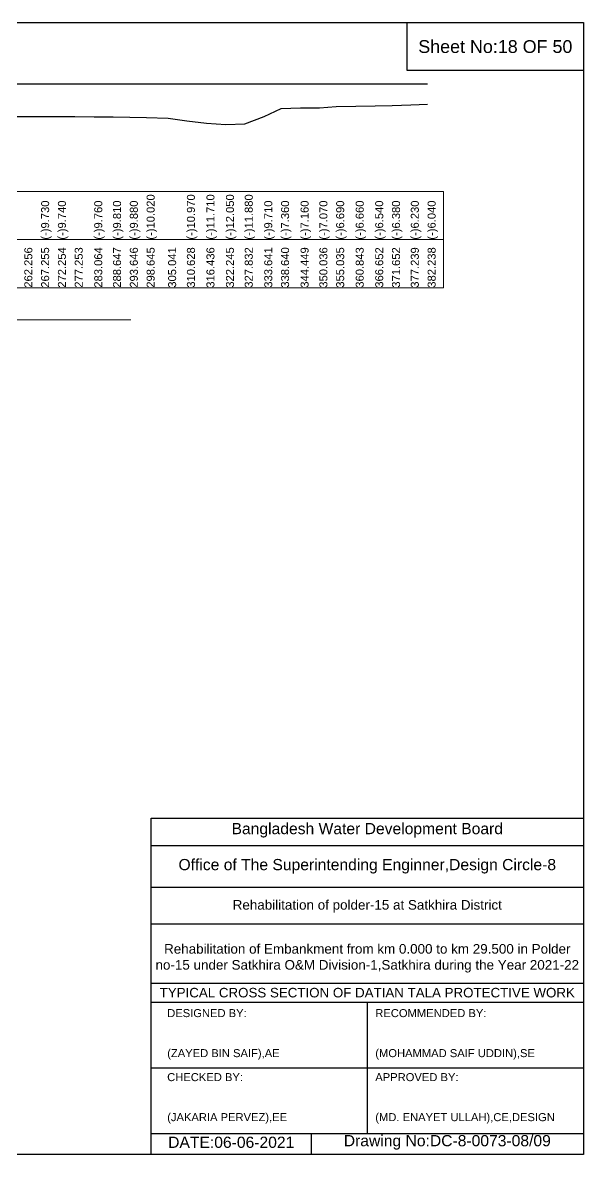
# Model space of a CAD drawing. Header units: inches. Extents: x 89000 to 845000, y -7071 to 18.
# Drawn here: x 361497 to 365000, y -7071 to 0 of the extents above; entities that cross this region are included whole.
import ezdxf

# ---------------------------------------------------------------- set-up
doc = ezdxf.new("R2010")
doc.units = ezdxf.units.IN
doc.header["$LTSCALE"] = 7
doc.header["$MEASUREMENT"] = 0
for name, color, linetype, lineweight in [('Cross section Data Border', 7, 'Continuous', 9), ('Cross Section Labels', 7, 'Continuous', 9), ('Existing_Bed_Level for Xsection', 7, 'Continuous', 25), ('Long Section Labels', 7, 'Continuous', 9)]:
    doc.layers.add(name, color=color, linetype=linetype, lineweight=lineweight)
doc.styles.get("Standard").update_dxf_attribs({"font": 'arial.ttf'})

msp = doc.modelspace()

# ---------------------------------------------------------------- linework, layer by layer
for points in [[(355000, 0), (365000, 0), (365000, -7071), (355000, -7071)], [(363900, 0), (365000, 0), (365000, -300), (363900, -300)]]:
    msp.add_lwpolyline(points, close=True)
for points in [[(362300, -7071), (362300, -4971), (365000, -4971)], [(362300, -5141), (365000, -5141)], [(362300, -5401), (365000, -5401)], [(362300, -5631), (365000, -5631)], [(362300, -6001), (365000, -6001)], [(362300, -6121), (365000, -6121)], [(363650, -6121), (363650, -6941)], [(362300, -6531), (365000, -6531)], [(362300, -6941), (365000, -6941)], [(363300, -6941), (363300, -7071)]]:
    msp.add_lwpolyline(points)
at = {"layer": 'Cross section Data Border'}
msp.add_lwpolyline([(355100, -1055.95), (364127.00106, -1055.95), (364127.00106, -1655.95), (355100, -1655.95)], close=True, dxfattribs=at)
msp.add_lwpolyline([(355100, -1355.95), (364127.00106, -1355.95)], dxfattribs=at)
at = {"layer": 'Cross Section Labels'}
msp.add_lwpolyline([(357853.50053, -1855.95), (360013.50053, -1855.95), (362173.50053, -1855.95)], dxfattribs=at)
at = {"layer": 'Existing_Bed_Level for Xsection'}
for points in [[(356000, -382.95), (364027.00106, -382.95)], [(361402.3903, -586.65), (361507.36761, -587.07), (361612.34577, -587.28), (361717.32472, -587.49), (361822.30444, -587.28), (361944.33554, -587.91), (362061.5837, -588.96), (362166.56695, -590.43), (362271.55077, -593.37), (362405.8606, -597.36), (362523.1963, -613.32), (362645.16456, -628.86), (362767.15021, -636), (362884.47776, -632.43), (363006.45103, -586.86), (363111.43846, -537.51), (363233.42554, -533.31), (363350.74996, -531.42), (363455.7394, -523.44), (363577.71258, -522.81), (363699.7009, -520.29), (363804.68609, -516.93), (363922.01168, -513.78), (364027.00106, -509.79)]]:
    msp.add_lwpolyline(points, dxfattribs=at)

# ---------------------------------------------------------------- texts
at = {"attachment_point": 5}
for s, insert, char_height in [('Sheet No:18 OF 50', (364450, -150), 80), ('Bangladesh Water Development Board', (363650, -5046), 70), ('Office of The Superintending Enginner,Design Circle-8', (363650, -5271), 70)]:
    msp.add_mtext(s, dxfattribs=dict(at, insert=insert, char_height=char_height))
for s, insert, char_height, width, attachment_point in [('Rehabilitation of polder-15 at Satkhira District', (363650, -5521), 60, 2800, 5), ('Rehabilitation of Embankment from km 0.000 to km 29.500 in Polder no-15 under Satkhira O&M Division-1,Satkhira during the Year 2021-22', (363650, -5846), 60, 2700, 5), ('TYPICAL CROSS SECTION OF DATIAN TALA PROTECTIVE WORK', (363650, -6061), 59.5765532, 2800, 5), ('DESIGNED BY:^J^J^J(ZAYED BIN SAIF),AE', (362400, -6321), 50, 1400, 4), ('RECOMMENDED BY:^J^J^J(MOHAMMAD SAIF UDDIN),SE', (363700, -6321), 50, 1400, 4), ('CHECKED BY:^J^J^J(JAKARIA PERVEZ),EE', (362400, -6721), 50, 1400, 4), ('APPROVED BY:^J^J^J(MD. ENAYET ULLAH),CE,DESIGN', (363700, -6721), 50, 1400, 4), ('DATE:06-06-2021', (362800, -6996), 70, 1400, 5), ('Drawing No:DC-8-0073-08/09', (364150, -6996), 70, 2200, 5)]:
    msp.add_mtext(s, dxfattribs=dict(insert=insert, char_height=char_height, width=width, attachment_point=attachment_point))
at = {"layer": 'Long Section Labels', "char_height": 50, "attachment_point": 1, "rotation": 90}
for s, insert in [('(-)9.730', (361612.34577, -1355.95)), ('(-)9.730', (361612.34577, -1355.95)), ('(-)9.740', (361717.32472, -1355.95)), ('(-)9.760', (361944.33554, -1355.95)), ('(-)9.810', (362061.5837, -1355.95)), ('(-)9.880', (362166.56695, -1355.95)), ('(-)10.020', (362271.55077, -1355.95)), ('(-)10.970', (362523.1963, -1355.95)), ('(-)11.710', (362645.16456, -1355.95)), ('(-)12.050', (362767.15021, -1355.95)), ('(-)11.880', (362884.47776, -1355.95)), ('(-)9.710', (363006.45103, -1355.95)), ('(-)7.360', (363111.43846, -1355.95)), ('(-)7.160', (363233.42554, -1355.95)), ('(-)7.070', (363350.74996, -1355.95)), ('(-)6.690', (363455.7394, -1355.95)), ('(-)6.660', (363577.71258, -1355.95)), ('(-)6.540', (363699.7009, -1355.95)), ('(-)6.380', (363804.68609, -1355.95)), ('(-)6.230', (363922.01168, -1355.95)), ('(-)6.040', (364027.00106, -1355.95)), ('262.256', (361507.36761, -1655.95)), ('267.255', (361612.34577, -1655.95)), ('272.254', (361717.32472, -1655.95)), ('277.253', (361822.30444, -1655.95)), ('283.064', (361944.33554, -1655.95)), ('288.647', (362061.5837, -1655.95)), ('293.646', (362166.56695, -1655.95)), ('298.645', (362271.55077, -1655.95)), ('305.041', (362405.8606, -1655.95)), ('310.628', (362523.1963, -1655.95)), ('316.436', (362645.16456, -1655.95)), ('322.245', (362767.15021, -1655.95)), ('327.832', (362884.47776, -1655.95)), ('333.641', (363006.45103, -1655.95)), ('338.640', (363111.43846, -1655.95)), ('344.449', (363233.42554, -1655.95)), ('350.036', (363350.74996, -1655.95)), ('355.035', (363455.7394, -1655.95)), ('360.843', (363577.71258, -1655.95)), ('366.652', (363699.7009, -1655.95)), ('371.652', (363804.68609, -1655.95)), ('377.239', (363922.01168, -1655.95)), ('382.238', (364027.00106, -1655.95))]:
    msp.add_mtext(s, dxfattribs=dict(at, insert=insert))

doc.saveas('drawing.dxf')
